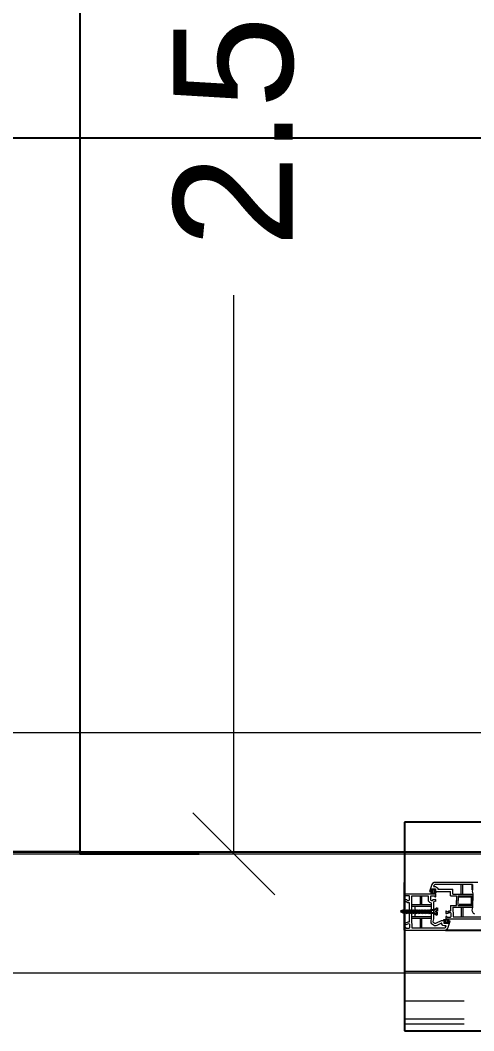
# Model space of a CAD drawing. Header units: metres. Extents: x -355 to 973, y -73 to 238.
# Drawn here: x 686.139 to 686.9, y 89.574 to 91.269 of the extents above; entities that cross this region are included whole.
import ezdxf

# ---------------------------------------------------------------- set-up
doc = ezdxf.new("R2010")
doc.units = ezdxf.units.M
doc.header["$LTSCALE"] = 3
doc.header["$MEASUREMENT"] = 0
for name, pattern in [('1', [30, 6, 6, 6, 6, 6]), ('202$0$HIDDEN', [0.375, 0.25, -0.125]), ('ACAD_ISO02W100', [15, 12, -3]), ('DASHED2', [0.375, 0.25, -0.125])]:
    doc.linetypes.add(name, pattern=pattern)
for name, color, linetype in [('01B', 10, 'Continuous'), ('4', 4, 'ACAD_ISO02W100'), ('5', 2, 'Continuous')]:
    doc.layers.add(name, color=color, linetype=linetype)
doc.layers.add('05', color=21, linetype='Continuous', lineweight=5)
doc.layers.add('15', color=63, linetype='DASHED2', lineweight=15)
doc.styles.get("Standard").update_dxf_attribs({"font": 'arial.ttf'})
doc.dimstyles.new('ahmad', dxfattribs={"dimtxt": 0.2, "dimasz": 0.1375, "dimexe": 0, "dimexo": 0.0625, "dimgap": 0.09, "dimtad": 0, "dimzin": 0, "dimdsep": 46, "dimtxsty": 'Standard', "dimblk": 'OBLIQUE', "dimcen": 0.09, "dimclrd": 245, "dimclrt": 61, "dimadec": 0, "dimazin": 0, "dimtfac": 1, "dimtofl": 0, "dimtmove": 0, "dimatfit": 3, "dimldrblk": 'OBLIQUE', "dimfxl": 0, "dimfxlon": 1, "dimtolj": 1, "dimtzin": 0, "dimlwd": 13, "dimarcsym": 0})

# ---------------------------------------------------------------- blocks, each defined once
blk = doc.blocks.new('_Oblique')
at = {"color": 0, "linetype": 'ByBlock', "lineweight": -2}
blk.add_line((-0.5, -0.5), (0.5, 0.5), dxfattribs=at)
blk = doc.blocks.new('*D398')
at = {"color": 245, "lineweight": 13, "transparency": 16777216}
for p, q in [((685.1393, 90.0744), (690.4216, 90.0744)), ((696.5393, 90.0744), (691.257, 90.0744))]:
    blk.add_line(p, q, dxfattribs=at)
at = {"layer": 'Defpoints', "color": 0, "transparency": 16777216}
for p in [(685.1393, 90.0744), (685.1393, 89.8744), (696.5393, 89.8714)]:
    blk.add_point(p, dxfattribs=at)
at = {"color": 245, "lineweight": 13, "transparency": 16777216, "xscale": 0.1375, "yscale": 0.1375, "zscale": 0.1375, "rotation": 180}
blk.add_blockref('_Oblique', (685.1393, 90.0744), dxfattribs=at)
at = {"color": 245, "lineweight": 13, "transparency": 16777216, "xscale": 0.1375, "yscale": 0.1375, "zscale": 0.1375}
blk.add_blockref('_Oblique', (696.5393, 90.0744), dxfattribs=at)
at = {"color": 61, "transparency": 16777216, "insert": (690.8393, 90.0744), "char_height": 0.2, "attachment_point": 5}
blk.add_mtext('\\A1;11.40', dxfattribs=at)
blk = doc.blocks.new('ddd')
at = {"layer": '01B', "color": 32}
for p, q in [((1657.2637, 1004.0293), (1657.2637, 1004.0793)), ((1657.2637, 1003.7293), (1657.2637, 1004.0293))]:
    blk.add_line(p, q, dxfattribs=at)
at = {"layer": '01B', "color": 143}
for p, q in [((1657.1951, 1003.9104), (1655.8322, 1003.9104)), ((1657.2637, 1003.9104), (1657.2637, 1003.8499)), ((1657.2637, 1003.9104), (1657.2637, 1003.8304)), ((1657.2091, 1003.8855), (1657.2091, 1003.8803)), ((1657.2091, 1003.8855), (1657.2144, 1003.8819)), ((1657.2091, 1003.8803), (1657.2112, 1003.8803)), ((1657.2091, 1003.8732), (1657.2091, 1003.8784)), ((1657.2091, 1003.8784), (1657.2112, 1003.8784)), ((1657.2091, 1003.8732), (1657.2144, 1003.8768)), ((1657.2112, 1003.8803), (1657.2112, 1003.8793)), ((1657.2112, 1003.8784), (1657.2112, 1003.8793)), ((1657.2144, 1003.8819), (1657.2202, 1003.8819)), ((1657.2144, 1003.8768), (1657.2202, 1003.8768)), ((1657.2202, 1003.8819), (1657.2202, 1003.8793)), ((1657.2202, 1003.8819), (1657.2223, 1003.8793)), ((1657.2202, 1003.8768), (1657.2202, 1003.8793)), ((1657.2202, 1003.8768), (1657.2223, 1003.8793)), ((1657.2214, 1003.8819), (1657.2207, 1003.8813)), ((1657.2214, 1003.8768), (1657.2207, 1003.8774)), ((1657.2214, 1003.8819), (1657.2235, 1003.8793)), ((1657.2214, 1003.8768), (1657.2235, 1003.8793)), ((1657.2227, 1003.8819), (1657.2219, 1003.8813)), ((1657.2227, 1003.8768), (1657.2219, 1003.8774)), ((1657.2227, 1003.8819), (1657.2248, 1003.8793)), ((1657.2227, 1003.8768), (1657.2248, 1003.8793)), ((1657.2239, 1003.8819), (1657.2232, 1003.8813)), ((1657.2239, 1003.8768), (1657.2232, 1003.8774)), ((1657.2239, 1003.8819), (1657.226, 1003.8793)), ((1657.2239, 1003.8768), (1657.226, 1003.8793)), ((1657.2251, 1003.8819), (1657.2244, 1003.8813)), ((1657.2251, 1003.8768), (1657.2244, 1003.8774)), ((1657.2251, 1003.8819), (1657.2273, 1003.8793)), ((1657.2251, 1003.8768), (1657.2273, 1003.8793)), ((1657.2264, 1003.8819), (1657.2257, 1003.8813)), ((1657.2264, 1003.8768), (1657.2257, 1003.8774)), ((1657.2264, 1003.8819), (1657.2285, 1003.8793)), ((1657.2264, 1003.8768), (1657.2285, 1003.8793)), ((1657.2276, 1003.8819), (1657.2269, 1003.8813)), ((1657.2276, 1003.8768), (1657.2269, 1003.8774)), ((1657.2276, 1003.8819), (1657.2298, 1003.8793)), ((1657.2276, 1003.8768), (1657.2298, 1003.8793)), ((1657.2289, 1003.8819), (1657.2282, 1003.8813)), ((1657.2289, 1003.8768), (1657.2282, 1003.8774)), ((1657.2289, 1003.8819), (1657.231, 1003.8793)), ((1657.2289, 1003.8768), (1657.231, 1003.8793)), ((1657.2301, 1003.8819), (1657.2294, 1003.8813)), ((1657.2301, 1003.8768), (1657.2294, 1003.8774)), ((1657.2301, 1003.8819), (1657.2323, 1003.8793)), ((1657.2301, 1003.8768), (1657.2323, 1003.8793)), ((1657.2314, 1003.8819), (1657.2306, 1003.8813)), ((1657.2314, 1003.8768), (1657.2306, 1003.8774)), ((1657.2314, 1003.8819), (1657.2335, 1003.8793)), ((1657.2314, 1003.8768), (1657.2335, 1003.8793)), ((1657.2326, 1003.8819), (1657.2319, 1003.8813)), ((1657.2326, 1003.8768), (1657.2319, 1003.8774)), ((1657.2326, 1003.8819), (1657.2347, 1003.8793)), ((1657.2326, 1003.8768), (1657.2347, 1003.8793)), ((1657.2339, 1003.8819), (1657.2331, 1003.8813)), ((1657.2339, 1003.8768), (1657.2331, 1003.8774)), ((1657.2339, 1003.8819), (1657.236, 1003.8793)), ((1657.2339, 1003.8768), (1657.236, 1003.8793)), ((1657.2351, 1003.8819), (1657.2344, 1003.8813)), ((1657.2351, 1003.8768), (1657.2344, 1003.8774)), ((1657.2351, 1003.8819), (1657.2372, 1003.8793)), ((1657.2351, 1003.8768), (1657.2372, 1003.8793)), ((1657.2364, 1003.8819), (1657.2356, 1003.8813)), ((1657.2364, 1003.8768), (1657.2356, 1003.8774)), ((1657.2364, 1003.8819), (1657.2385, 1003.8793)), ((1657.2364, 1003.8768), (1657.2385, 1003.8793)), ((1657.2376, 1003.8819), (1657.2369, 1003.8813)), ((1657.2376, 1003.8768), (1657.2369, 1003.8774)), ((1657.2376, 1003.8819), (1657.2397, 1003.8793)), ((1657.2376, 1003.8768), (1657.2397, 1003.8793)), ((1657.2388, 1003.8819), (1657.2381, 1003.8813)), ((1657.2388, 1003.8768), (1657.2381, 1003.8774)), ((1657.2388, 1003.8819), (1657.241, 1003.8793)), ((1657.2388, 1003.8768), (1657.241, 1003.8793)), ((1657.2401, 1003.8819), (1657.2394, 1003.8813)), ((1657.2401, 1003.8768), (1657.2394, 1003.8774)), ((1657.2401, 1003.8819), (1657.2422, 1003.8793)), ((1657.2401, 1003.8768), (1657.2422, 1003.8793)), ((1657.2413, 1003.8819), (1657.2406, 1003.8813)), ((1657.2413, 1003.8768), (1657.2406, 1003.8774)), ((1657.2413, 1003.8819), (1657.2435, 1003.8793)), ((1657.2413, 1003.8768), (1657.2435, 1003.8793)), ((1657.2426, 1003.8819), (1657.2419, 1003.8813)), ((1657.2426, 1003.8768), (1657.2419, 1003.8774)), ((1657.2426, 1003.8819), (1657.2447, 1003.8793)), ((1657.2426, 1003.8768), (1657.2447, 1003.8793)), ((1657.2438, 1003.8819), (1657.2431, 1003.8813)), ((1657.2438, 1003.8768), (1657.2431, 1003.8774)), ((1657.2438, 1003.8819), (1657.246, 1003.8793)), ((1657.2438, 1003.8768), (1657.246, 1003.8793)), ((1657.2451, 1003.8819), (1657.2443, 1003.8813)), ((1657.2451, 1003.8768), (1657.2443, 1003.8774)), ((1657.2451, 1003.8819), (1657.2472, 1003.8793)), ((1657.2451, 1003.8768), (1657.2472, 1003.8793)), ((1657.2463, 1003.8819), (1657.2456, 1003.8813)), ((1657.2463, 1003.8768), (1657.2456, 1003.8774)), ((1657.2463, 1003.8819), (1657.2484, 1003.8793)), ((1657.2463, 1003.8768), (1657.2484, 1003.8793)), ((1657.2476, 1003.8819), (1657.2468, 1003.8813)), ((1657.2476, 1003.8768), (1657.2468, 1003.8774)), ((1657.2476, 1003.8819), (1657.2497, 1003.8793)), ((1657.2476, 1003.8768), (1657.2497, 1003.8793)), ((1657.2488, 1003.8819), (1657.2481, 1003.8813)), ((1657.2488, 1003.8768), (1657.2481, 1003.8774)), ((1657.2488, 1003.8819), (1657.2509, 1003.8793)), ((1657.2488, 1003.8768), (1657.2509, 1003.8793)), ((1657.2501, 1003.8819), (1657.2493, 1003.8813)), ((1657.2501, 1003.8768), (1657.2493, 1003.8774)), ((1657.2501, 1003.8819), (1657.2522, 1003.8793)), ((1657.2501, 1003.8768), (1657.2522, 1003.8793)), ((1657.2513, 1003.8819), (1657.2506, 1003.8813)), ((1657.2513, 1003.8768), (1657.2506, 1003.8774)), ((1657.2513, 1003.8819), (1657.2534, 1003.8793)), ((1657.2513, 1003.8768), (1657.2534, 1003.8793)), ((1657.2525, 1003.8819), (1657.2518, 1003.8813)), ((1657.2525, 1003.8768), (1657.2518, 1003.8774)), ((1657.2525, 1003.8819), (1657.2547, 1003.8793)), ((1657.2525, 1003.8768), (1657.2547, 1003.8793)), ((1657.2538, 1003.8819), (1657.2531, 1003.8813)), ((1657.2538, 1003.8768), (1657.2531, 1003.8774)), ((1657.2538, 1003.8819), (1657.2559, 1003.8793)), ((1657.2538, 1003.8768), (1657.2559, 1003.8793)), ((1657.255, 1003.8819), (1657.2543, 1003.8813)), ((1657.255, 1003.8768), (1657.2543, 1003.8774)), ((1657.255, 1003.8819), (1657.2572, 1003.8793)), ((1657.255, 1003.8768), (1657.2572, 1003.8793)), ((1657.2563, 1003.8819), (1657.2556, 1003.8813)), ((1657.2563, 1003.8768), (1657.2556, 1003.8774)), ((1657.2563, 1003.8819), (1657.2584, 1003.8793)), ((1657.2563, 1003.8768), (1657.2584, 1003.8793)), ((1657.2575, 1003.8819), (1657.2568, 1003.8813)), ((1657.2575, 1003.8768), (1657.2568, 1003.8774)), ((1657.2575, 1003.8819), (1657.2597, 1003.8793)), ((1657.2575, 1003.8768), (1657.2597, 1003.8793)), ((1657.2588, 1003.8819), (1657.258, 1003.8813)), ((1657.2588, 1003.8768), (1657.258, 1003.8774)), ((1657.2588, 1003.8819), (1657.2609, 1003.8793)), ((1657.2588, 1003.8768), (1657.2609, 1003.8793)), ((1657.26, 1003.8819), (1657.2593, 1003.8813)), ((1657.26, 1003.8768), (1657.2593, 1003.8774)), ((1657.26, 1003.8819), (1657.2622, 1003.8793)), ((1657.26, 1003.8768), (1657.2622, 1003.8793)), ((1657.2613, 1003.8819), (1657.2605, 1003.8813)), ((1657.2613, 1003.8768), (1657.2605, 1003.8774)), ((1657.2613, 1003.8819), (1657.2634, 1003.8793)), ((1657.2613, 1003.8768), (1657.2634, 1003.8793)), ((1657.2625, 1003.8819), (1657.2618, 1003.8813)), ((1657.2625, 1003.8768), (1657.2618, 1003.8774)), ((1657.2625, 1003.8819), (1657.2646, 1003.8793)), ((1657.2625, 1003.8768), (1657.2646, 1003.8793)), ((1657.2638, 1003.8819), (1657.263, 1003.8813)), ((1657.2638, 1003.8768), (1657.263, 1003.8774)), ((1657.2638, 1003.8819), (1657.2659, 1003.8793)), ((1657.2638, 1003.8768), (1657.2659, 1003.8793)), ((1657.265, 1003.8819), (1657.2643, 1003.8813)), ((1657.265, 1003.8768), (1657.2643, 1003.8774)), ((1657.265, 1003.8819), (1657.2671, 1003.8793)), ((1657.265, 1003.8819), (1657.2704, 1003.8793)), ((1657.265, 1003.8768), (1657.2671, 1003.8793)), ((1657.265, 1003.8768), (1657.2704, 1003.8793)), ((1657.1721, 1003.8676), (1657.151, 1003.8676)), ((1657.151, 1003.8676), (1657.151, 1003.8546)), ((1657.1499, 1003.8427), (1657.1499, 1003.8342)), ((1657.151, 1003.8546), (1657.1718, 1003.8546))]:
    blk.add_line(p, q, dxfattribs=at)
at = {"layer": '05', "color": 143}
for p, q in [((1657.1951, 1003.9104), (1657.1924, 1003.9087)), ((1657.2637, 1003.9104), (1657.1951, 1003.9104)), ((1657.2637, 1003.9064), (1657.2637, 1003.9104)), ((1657.1911, 1003.907), (1657.1872, 1003.8953)), ((1657.1872, 1003.8953), (1657.1911, 1003.8953)), ((1657.1895, 1003.8966), (1657.1902, 1003.8989)), ((1657.1896, 1003.8962), (1657.1895, 1003.8966)), ((1657.1899, 1003.8958), (1657.1896, 1003.8962)), ((1657.1904, 1003.8957), (1657.1899, 1003.8958)), ((1657.19, 1003.8929), (1657.19, 1003.894)), ((1657.1977, 1003.8929), (1657.19, 1003.8929)), ((1657.1902, 1003.8989), (1657.1905, 1003.8993)), ((1657.1911, 1003.8957), (1657.1904, 1003.8957)), ((1657.1905, 1003.8993), (1657.1908, 1003.8995)), ((1657.1908, 1003.8995), (1657.1965, 1003.8995)), ((1657.1924, 1003.9087), (1657.1911, 1003.907)), ((1657.1911, 1003.8953), (1657.1911, 1003.8957)), ((1657.1945, 1003.9052), (1657.1939, 1003.9033)), ((1657.1939, 1003.9033), (1657.1973, 1003.9033)), ((1657.195, 1003.9058), (1657.1945, 1003.9052)), ((1657.1962, 1003.9066), (1657.195, 1003.9058)), ((1657.196, 1003.8958), (1657.1957, 1003.8955)), ((1657.1957, 1003.8955), (1657.1957, 1003.8953)), ((1657.1957, 1003.8953), (1657.1961, 1003.8951)), ((1657.1974, 1003.8964), (1657.196, 1003.8958)), ((1657.1961, 1003.8951), (1657.2025, 1003.8951)), ((1657.2513, 1003.9066), (1657.1962, 1003.9066)), ((1657.1965, 1003.8995), (1657.197, 1003.8993)), ((1657.197, 1003.8993), (1657.1974, 1003.8989)), ((1657.1973, 1003.9033), (1657.1992, 1003.9026)), ((1657.1974, 1003.8989), (1657.1974, 1003.8964)), ((1657.1977, 1003.8939), (1657.1977, 1003.8929)), ((1657.1992, 1003.9026), (1657.2012, 1003.9005)), ((1657.2012, 1003.9005), (1657.2012, 1003.899)), ((1657.2012, 1003.899), (1657.2017, 1003.899)), ((1657.2017, 1003.899), (1657.2093, 1003.9027)), ((1657.2025, 1003.8951), (1657.2106, 1003.899)), ((1657.2093, 1003.9027), (1657.2113, 1003.9031)), ((1657.2106, 1003.899), (1657.2116, 1003.8993)), ((1657.2113, 1003.9031), (1657.2133, 1003.903)), ((1657.2116, 1003.8993), (1657.2126, 1003.8992)), ((1657.2126, 1003.8992), (1657.2135, 1003.8989)), ((1657.2133, 1003.903), (1657.2152, 1003.9024)), ((1657.2135, 1003.8989), (1657.2143, 1003.8983)), ((1657.2143, 1003.8983), (1657.2149, 1003.8976)), ((1657.2154, 1003.8958), (1657.2144, 1003.8914)), ((1657.2149, 1003.8976), (1657.2154, 1003.8969)), ((1657.2152, 1003.9024), (1657.217, 1003.9011)), ((1657.2154, 1003.8969), (1657.2154, 1003.8958)), ((1657.217, 1003.9011), (1657.218, 1003.8999)), ((1657.218, 1003.8999), (1657.2192, 1003.898)), ((1657.2192, 1003.8954), (1657.2182, 1003.891)), ((1657.2192, 1003.898), (1657.2192, 1003.8954)), ((1657.2352, 1003.8904), (1657.2352, 1003.9066)), ((1657.2377, 1003.8904), (1657.2377, 1003.9066)), ((1657.2513, 1003.8993), (1657.2513, 1003.9066)), ((1657.2521, 1003.8982), (1657.2513, 1003.8993)), ((1657.252, 1003.8979), (1657.2521, 1003.8982)), ((1657.252, 1003.8755), (1657.252, 1003.8979)), ((1657.2551, 1003.9067), (1657.2557, 1003.9077)), ((1657.2551, 1003.9006), (1657.2551, 1003.9067)), ((1657.2558, 1003.8997), (1657.2551, 1003.9006)), ((1657.2557, 1003.9077), (1657.2563, 1003.9078)), ((1657.2571, 1003.8991), (1657.2558, 1003.8997)), ((1657.2558, 1003.8967), (1657.2561, 1003.8971)), ((1657.2558, 1003.8755), (1657.2558, 1003.8967)), ((1657.2561, 1003.8971), (1657.2572, 1003.8971)), ((1657.2563, 1003.9078), (1657.2606, 1003.9078)), ((1657.2584, 1003.8999), (1657.2571, 1003.8991)), ((1657.2572, 1003.8971), (1657.2584, 1003.8971)), ((1657.2623, 1003.9014), (1657.2584, 1003.8999)), ((1657.2584, 1003.8971), (1657.2622, 1003.8989)), ((1657.2606, 1003.9078), (1657.2617, 1003.9073)), ((1657.2617, 1003.9073), (1657.2617, 1003.9063)), ((1657.2617, 1003.9063), (1657.2623, 1003.9057)), ((1657.2622, 1003.8989), (1657.2626, 1003.8984)), ((1657.2623, 1003.9057), (1657.2637, 1003.9064)), ((1657.2637, 1003.9013), (1657.2623, 1003.9014)), ((1657.2626, 1003.8984), (1657.2627, 1003.8971)), ((1657.2627, 1003.8971), (1657.2633, 1003.897)), ((1657.2633, 1003.897), (1657.2637, 1003.8972)), ((1657.2637, 1003.8972), (1657.2637, 1003.9013)), ((1657.166, 1003.8717), (1657.166, 1003.8879)), ((1657.1685, 1003.8717), (1657.1685, 1003.8879)), ((1657.2144, 1003.8914), (1657.2144, 1003.8833)), ((1657.2144, 1003.8833), (1657.2144, 1003.8632)), ((1657.2182, 1003.891), (1657.2182, 1003.8833)), ((1657.252, 1003.8904), (1657.2182, 1003.8904)), ((1657.252, 1003.8878), (1657.2182, 1003.8878)), ((1657.2182, 1003.8833), (1657.2182, 1003.865)), ((1657.2457, 1003.8878), (1657.2457, 1003.8709)), ((1657.252, 1003.8612), (1657.252, 1003.8755)), ((1657.2558, 1003.864), (1657.2558, 1003.8755)), ((1657.1827, 1003.8717), (1657.149, 1003.8717)), ((1657.1739, 1003.8691), (1657.149, 1003.8691)), ((1657.149, 1003.8567), (1657.149, 1003.861)), ((1657.1739, 1003.8691), (1657.1739, 1003.861)), ((1657.1739, 1003.8529), (1657.1739, 1003.861)), ((1657.1866, 1003.8691), (1657.1764, 1003.8691)), ((1657.1764, 1003.8691), (1657.1764, 1003.861)), ((1657.1764, 1003.8529), (1657.1764, 1003.861)), ((1657.2119, 1003.862), (1657.2113, 1003.8624)), ((1657.2113, 1003.8624), (1657.2113, 1003.8596)), ((1657.2113, 1003.8596), (1657.2119, 1003.8591)), ((1657.2127, 1003.8614), (1657.2119, 1003.862)), ((1657.2119, 1003.8591), (1657.216, 1003.8598)), ((1657.2135, 1003.8619), (1657.2127, 1003.8614)), ((1657.2141, 1003.8625), (1657.2135, 1003.8619)), ((1657.2144, 1003.8632), (1657.2141, 1003.8625)), ((1657.216, 1003.8598), (1657.2171, 1003.8611)), ((1657.2171, 1003.8611), (1657.2181, 1003.8611)), ((1657.2181, 1003.8611), (1657.2191, 1003.8609)), ((1657.2182, 1003.8709), (1657.252, 1003.8709)), ((1657.2182, 1003.8683), (1657.252, 1003.8683)), ((1657.2182, 1003.865), (1657.2186, 1003.865)), ((1657.2186, 1003.865), (1657.221, 1003.8643)), ((1657.2191, 1003.8609), (1657.2197, 1003.8603)), ((1657.2197, 1003.8603), (1657.2197, 1003.8537)), ((1657.221, 1003.8643), (1657.2235, 1003.862)), ((1657.2235, 1003.862), (1657.2235, 1003.8537)), ((1657.2352, 1003.8537), (1657.2352, 1003.8683)), ((1657.2377, 1003.8537), (1657.2377, 1003.8683)), ((1657.252, 1003.8537), (1657.252, 1003.8612)), ((1657.2586, 1003.864), (1657.2558, 1003.864)), ((1657.2558, 1003.8601), (1657.2562, 1003.8609)), ((1657.2558, 1003.8529), (1657.2558, 1003.8601)), ((1657.2562, 1003.8609), (1657.257, 1003.8613)), ((1657.257, 1003.8613), (1657.2582, 1003.8612)), ((1657.2582, 1003.8612), (1657.2589, 1003.8606)), ((1657.2593, 1003.8635), (1657.2586, 1003.864)), ((1657.2589, 1003.8606), (1657.2596, 1003.8599)), ((1657.2612, 1003.8623), (1657.2593, 1003.8635)), ((1657.2596, 1003.8599), (1657.263, 1003.8594)), ((1657.2622, 1003.8623), (1657.2612, 1003.8623)), ((1657.2628, 1003.8638), (1657.2622, 1003.8623)), ((1657.2631, 1003.8638), (1657.2628, 1003.8638)), ((1657.263, 1003.8594), (1657.2637, 1003.8599)), ((1657.2637, 1003.8637), (1657.2631, 1003.8638)), ((1657.2637, 1003.8599), (1657.2637, 1003.8637)), ((1657.2637, 1003.8637), (1657.2637, 1003.8637)), ((1657.149, 1003.8498), (1657.149, 1003.8567)), ((1657.1739, 1003.8529), (1657.149, 1003.8529)), ((1657.1827, 1003.8504), (1657.149, 1003.8504)), ((1657.15, 1003.8453), (1657.149, 1003.8498)), ((1657.1499, 1003.8427), (1657.15, 1003.8453)), ((1657.166, 1003.8504), (1657.166, 1003.8342)), ((1657.1685, 1003.8504), (1657.1685, 1003.8342)), ((1657.1866, 1003.8529), (1657.1764, 1003.8529)), ((1657.1827, 1003.8504), (1657.1827, 1003.8418)), ((1657.2079, 1003.8418), (1657.1827, 1003.8418)), ((1657.1866, 1003.8529), (1657.1866, 1003.8456)), ((1657.213, 1003.8456), (1657.1866, 1003.8456)), ((1657.2079, 1003.8403), (1657.2079, 1003.8418)), ((1657.2117, 1003.8544), (1657.2114, 1003.8541)), ((1657.2114, 1003.8541), (1657.2114, 1003.8499)), ((1657.2114, 1003.8499), (1657.2637, 1003.8499)), ((1657.2114, 1003.8469), (1657.2114, 1003.8483)), ((1657.2114, 1003.8483), (1657.2191, 1003.8483)), ((1657.2126, 1003.8544), (1657.2117, 1003.8544)), ((1657.2117, 1003.8444), (1657.2131, 1003.845)), ((1657.2117, 1003.8418), (1657.2117, 1003.8444)), ((1657.2121, 1003.8414), (1657.2117, 1003.8418)), ((1657.2129, 1003.8541), (1657.2126, 1003.8544)), ((1657.2129, 1003.8535), (1657.2129, 1003.8541)), ((1657.2131, 1003.8529), (1657.2129, 1003.8535)), ((1657.2134, 1003.8454), (1657.213, 1003.8456)), ((1657.2135, 1003.8527), (1657.2131, 1003.8529)), ((1657.2131, 1003.845), (1657.2134, 1003.8452)), ((1657.2134, 1003.8452), (1657.2134, 1003.8454)), ((1657.219, 1003.8527), (1657.2135, 1003.8527)), ((1657.218, 1003.8338), (1657.2219, 1003.8455)), ((1657.2219, 1003.8455), (1657.218, 1003.8455)), ((1657.218, 1003.8455), (1657.218, 1003.8451)), ((1657.218, 1003.8451), (1657.2187, 1003.8451)), ((1657.219, 1003.8419), (1657.2186, 1003.8415)), ((1657.2187, 1003.8451), (1657.2192, 1003.845)), ((1657.2195, 1003.8531), (1657.219, 1003.8527)), ((1657.2196, 1003.8441), (1657.219, 1003.8419)), ((1657.2191, 1003.8483), (1657.2191, 1003.8467)), ((1657.2192, 1003.845), (1657.2195, 1003.8445)), ((1657.2197, 1003.8537), (1657.2195, 1003.8531)), ((1657.2195, 1003.8445), (1657.2196, 1003.8441)), ((1657.2235, 1003.8537), (1657.252, 1003.8537)), ((1657.2563, 1003.8525), (1657.2558, 1003.8529)), ((1657.2616, 1003.8525), (1657.2563, 1003.8525)), ((1657.2624, 1003.8533), (1657.2616, 1003.8525)), ((1657.2631, 1003.8544), (1657.2624, 1003.8543)), ((1657.2624, 1003.8543), (1657.2624, 1003.8533)), ((1657.2637, 1003.8541), (1657.2631, 1003.8544)), ((1657.2637, 1003.8499), (1657.2637, 1003.8541)), ((1657.1407, 1003.8304), (1657.214, 1003.8304)), ((1657.1499, 1003.8342), (1657.2129, 1003.8342)), ((1657.2099, 1003.8382), (1657.2079, 1003.8403)), ((1657.2119, 1003.8374), (1657.2099, 1003.8382)), ((1657.2152, 1003.8374), (1657.2119, 1003.8374)), ((1657.2126, 1003.8412), (1657.2121, 1003.8414)), ((1657.2183, 1003.8412), (1657.2126, 1003.8412)), ((1657.2129, 1003.8342), (1657.2141, 1003.835)), ((1657.214, 1003.8304), (1657.2167, 1003.8321)), ((1657.2141, 1003.835), (1657.2146, 1003.8356)), ((1657.2146, 1003.8356), (1657.2152, 1003.8374)), ((1657.2167, 1003.8321), (1657.218, 1003.8338)), ((1657.2186, 1003.8415), (1657.2183, 1003.8412))]:
    blk.add_line(p, q, dxfattribs=at)
for points in [[(1657.19, 1003.894), (1657.1924, 1003.894), (1657.1924, 1003.8969), (1657.1909, 1003.8969), (1657.1913, 1003.8982), (1657.1961, 1003.8982), (1657.1961, 1003.8972), (1657.1953, 1003.8969), (1657.1944, 1003.8961), (1657.1944, 1003.8945), (1657.1958, 1003.8939), (1657.1977, 1003.8939)], [(1657.1944, 1003.8917), (1657.1259, 1003.8917)], [(1657.1827, 1003.8717), (1657.1827, 1003.8792), (1657.1829, 1003.8795), (1657.1821, 1003.8806), (1657.1821, 1003.8879), (1657.127, 1003.8879)], [(1657.1459, 1003.8837), (1657.1478, 1003.8825), (1657.1488, 1003.8812), (1657.1499, 1003.8794), (1657.15, 1003.8768), (1657.149, 1003.8723), (1657.149, 1003.8654), (1657.149, 1003.861)], [(1657.1866, 1003.8691), (1657.1866, 1003.878), (1657.1869, 1003.8784), (1657.188, 1003.8784), (1657.1892, 1003.8784), (1657.1929, 1003.8802), (1657.1934, 1003.8797), (1657.1935, 1003.8785), (1657.1941, 1003.8783), (1657.1944, 1003.8785), (1657.1944, 1003.8826), (1657.193, 1003.8828), (1657.1892, 1003.8813), (1657.1879, 1003.8805), (1657.1866, 1003.881), (1657.1859, 1003.8819), (1657.1859, 1003.888), (1657.1865, 1003.889), (1657.1871, 1003.8891), (1657.1914, 1003.8891), (1657.1925, 1003.8887), (1657.1925, 1003.8876), (1657.193, 1003.8871), (1657.1944, 1003.8877), (1657.1944, 1003.8917)], [(1657.2191, 1003.8467), (1657.2167, 1003.8467), (1657.2167, 1003.8438), (1657.2182, 1003.8438), (1657.2178, 1003.8425), (1657.213, 1003.8425), (1657.213, 1003.8435), (1657.2138, 1003.8439), (1657.2147, 1003.8446), (1657.2147, 1003.8462), (1657.2133, 1003.8469), (1657.2114, 1003.8469)]]:
    blk.add_lwpolyline(points, dxfattribs=at)
blk.add_lwpolyline([(1657.1898, 1003.8801), (1657.1894, 1003.8799), (1657.1903, 1003.8803)], close=True, dxfattribs=at)
at = {"layer": '15'}
for p, q in [((1657.2637, 1003.9793), (1655.7637, 1003.9793)), ((1655.7637, 1003.7793), (1657.2637, 1003.7793))]:
    blk.add_line(p, q, dxfattribs=at)
at = {"layer": '5', "color": 32}
for p, q in [((1657.2637, 1004.0793), (1655.7637, 1004.0793)), ((1655.7637, 1003.7293), (1657.2637, 1003.7293))]:
    blk.add_line(p, q, dxfattribs=at)
at = {"layer": '5', "color": 5, "linetype": '202$0$HIDDEN', "lineweight": 5, "ltscale": 0.1}
for p, q in [((1657.2637, 1004.0678), (1655.7637, 1004.0678)), ((1657.2637, 1004.059), (1655.7637, 1004.059)), ((1657.2637, 1004.0293), (1655.7637, 1004.0293))]:
    blk.add_line(p, q, dxfattribs=at)
blk = doc.blocks.new('*D473')
at = {"color": 245, "lineweight": 13, "transparency": 16777216}
for p, q in [((686.4977, 92.4484), (686.4977, 91.5115)), ((686.4977, 89.8714), (686.4977, 90.8082))]:
    blk.add_line(p, q, dxfattribs=at)
at = {"layer": 'Defpoints', "color": 0, "transparency": 16777216}
for p in [(690.6393, 92.4484), (686.4977, 89.8714), (690.6393, 89.8714)]:
    blk.add_point(p, dxfattribs=at)
at = {"color": 245, "lineweight": 13, "transparency": 16777216, "xscale": 0.1375, "yscale": 0.1375, "zscale": 0.1375}
for p, rotation in [((686.4977, 92.4484), 90), ((686.4977, 89.8714), 270)]:
    blk.add_blockref('_Oblique', p, dxfattribs=dict(at, rotation=rotation))
at = {"color": 61, "transparency": 16777216, "insert": (686.4977, 91.1599), "char_height": 0.2, "attachment_point": 5, "rotation": 90}
blk.add_mtext('\\A1;2.58', dxfattribs=at)

msp = doc.modelspace()

# ---------------------------------------------------------------- linework, layer by layer
at = {"color": 240, "true_color": 0xed1f24}
msp.add_line((704.7673, 91.0712), (681.4542, 91.0712), dxfattribs=at)
for p, q in [((685.1393, 89.8744), (689.0393, 89.8744)), ((686.2393, 89.8744), (686.0393, 89.8744)), ((686.2393, 89.8714), (686.4393, 89.8714))]:
    msp.add_line(p, q)
at = {"layer": '05', "color": 0, "linetype": '1'}
for points in [[(684.7393, 89.6714), (701.7393, 89.6714), (701.7393, 102.5484), (684.7393, 102.5484)], [(684.7393, 89.8714), (701.5393, 89.8714), (701.5393, 102.3484), (684.7393, 102.3484)]]:
    msp.add_lwpolyline(points, dxfattribs=at)
at = {"layer": '4', "color": 0}
msp.add_line((686.2393, 93.0484), (686.2393, 89.8714), dxfattribs=at)

# ---------------------------------------------------------------- block references
at = {"layer": '05', "rotation": 180}
msp.add_blockref('ddd', (2344.0474, 1093.6537), dxfattribs=at)

# ---------------------------------------------------------------- dimensions: what is measured, and where the dimension line sits
dim = msp.add_linear_dim(base=(686.4977, 89.8714), p1=(690.6393, 92.4484), p2=(690.6393, 89.8714), angle=270, dimstyle='ahmad')
dim.commit()
dim.dimension.update_dxf_attribs({"geometry": '*D473', "text_midpoint": (686.4977, 91.1599)})
dim = msp.add_linear_dim(base=(685.1393, 90.0744), p1=(696.5393, 89.8714), p2=(685.1393, 89.8744), dimstyle='ahmad')
dim.commit()
dim.dimension.update_dxf_attribs({"geometry": '*D398', "text_midpoint": (690.8393, 90.0744)})

doc.saveas('drawing.dxf')
